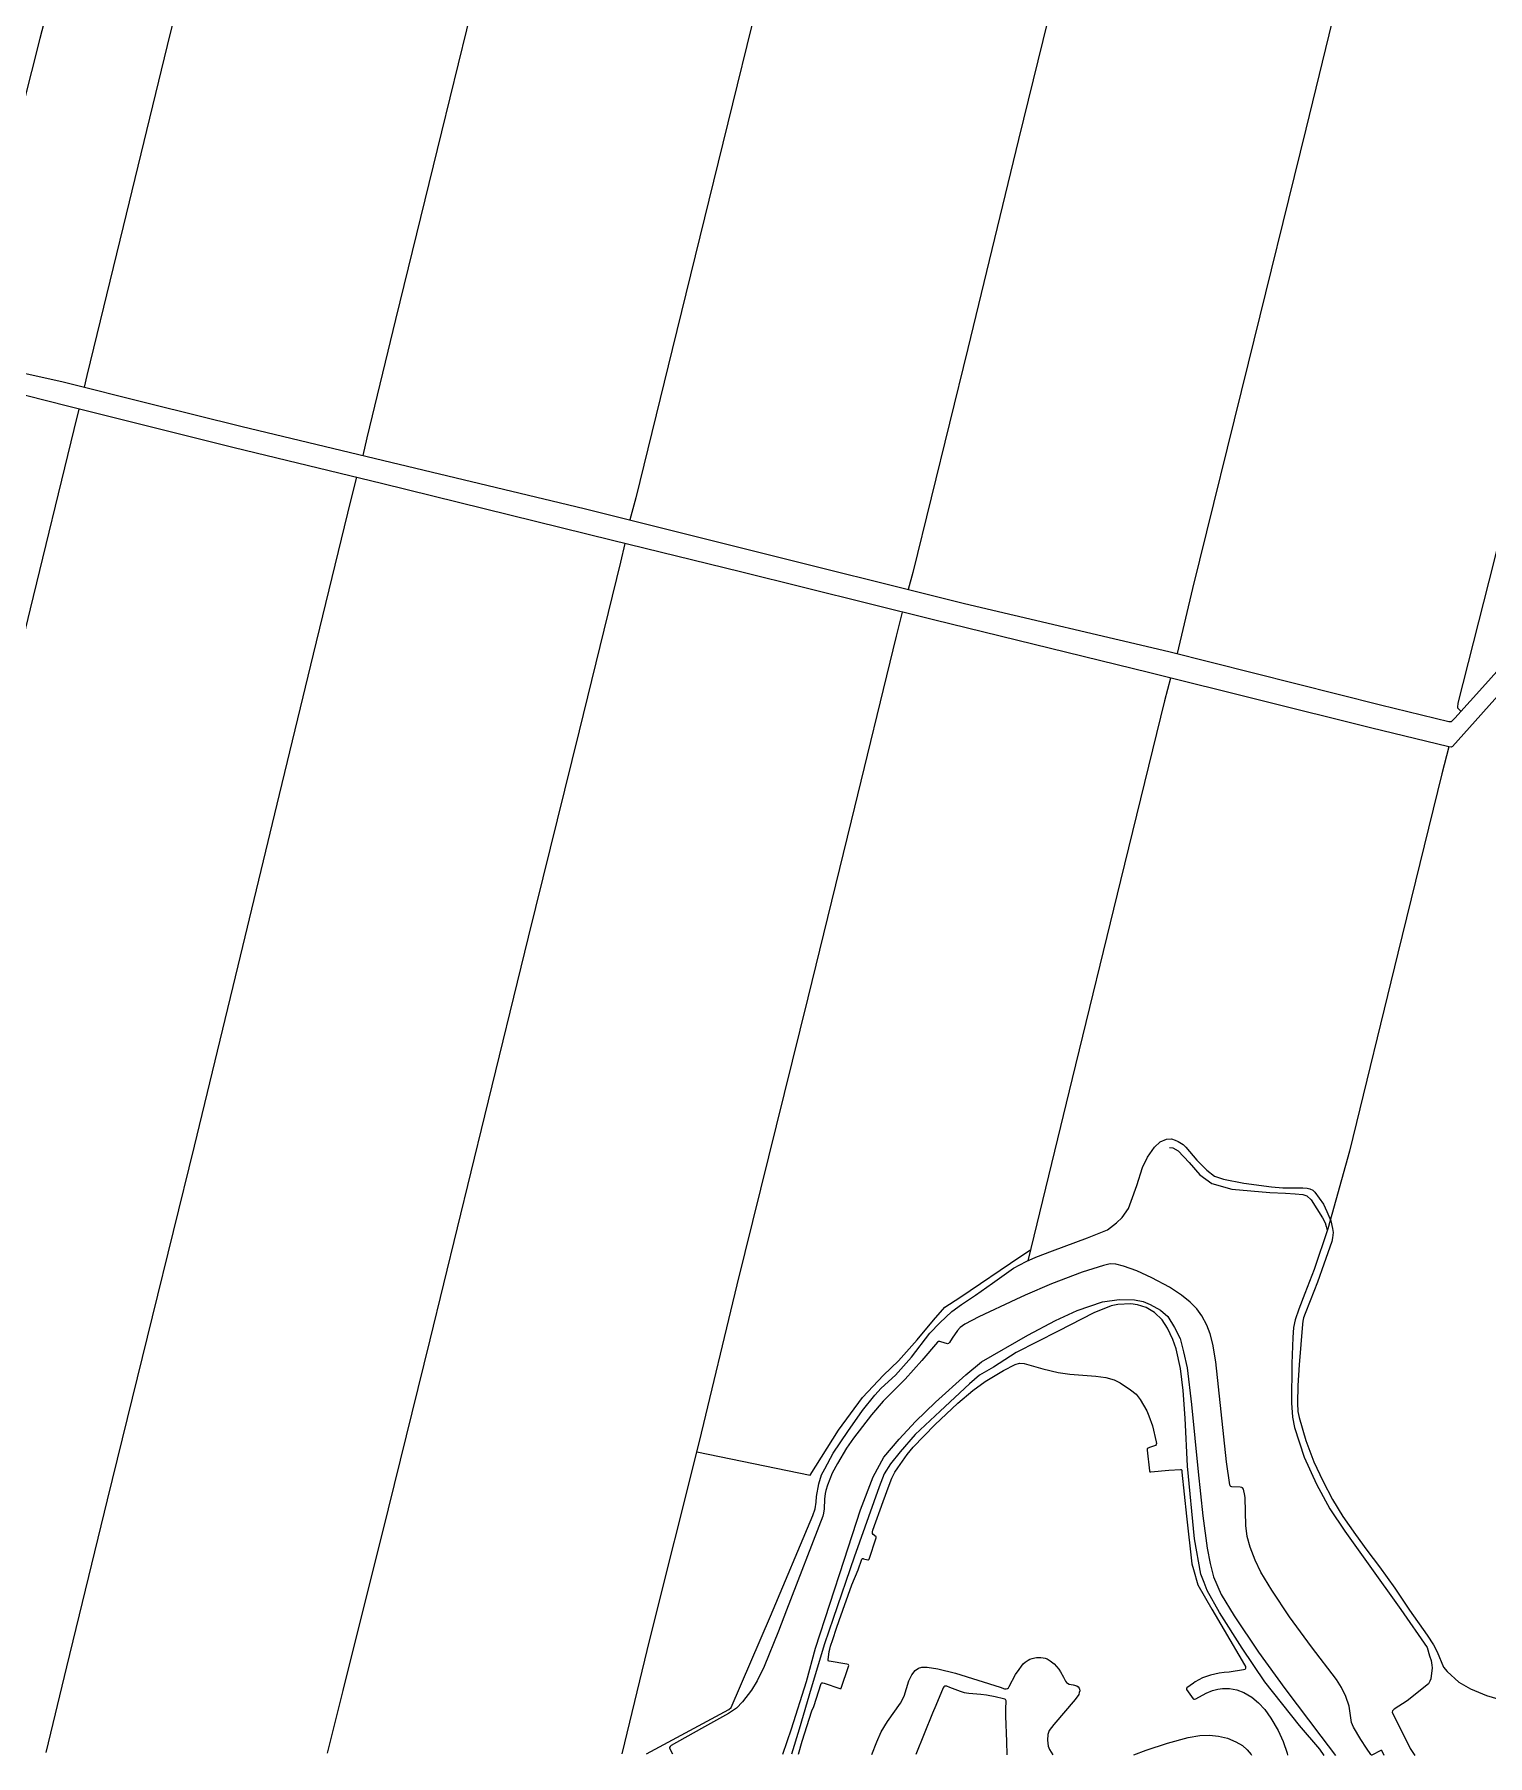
# Model space of a CAD drawing. Header units: metres. Extents: x 179542 to 181820, y 303170 to 305948.
# Drawn here: x 180560 to 181110, y 303171 to 303823 of the extents above; entities that cross this region are included whole.
import ezdxf

# ---------------------------------------------------------------- set-up
doc = ezdxf.new("R2010")
doc.units = ezdxf.units.M
doc.header["$MEASUREMENT"] = 0
for name, color, linetype in [('E0022112', 5, 'CONTINUOUS'), ('E0032111', 5, 'CONTINUOUS'), ('F0017111', 30, 'CONTINUOUS')]:
    doc.layers.add(name, color=color, linetype=linetype)

msp = doc.modelspace()

# ---------------------------------------------------------------- linework, layer by layer
at = {"layer": 'E0022112', "flags": 128}
for points in [[(180686.479, 304132.714), (180685.227, 304127.088), (180669.573, 304061.048), (180667.723, 304053.563), (180650.273, 303982.49), (180631.261, 303903.198), (180610.5, 303818.65), (180593.856, 303750.042), (180580.141, 303693.69), (180579.073, 303689.341)], [(180896.922, 304092.126), (180885.838, 304046.451), (180869.774, 303981.691), (180845.659, 303884.563), (180836.886, 303847.991), (180818.895, 303774.462), (180801.464, 303703.491), (180787.692, 303647.428), (180785.429, 303639.068)], [(181003.376, 304071.472), (180999.478, 304056.396), (180981.82, 303985.268), (180968.091, 303928.273), (180950.84, 303858.012), (180932.488, 303783.014), (180913.285, 303703.901), (180892.461, 303619.178), (180890.727, 303612.705)], [(181105.558, 304051.012), (181095.512, 304009.338), (181076.763, 303932.896), (181063.565, 303879.105), (181041.091, 303786.95), (181019.334, 303698.367), (180998.261, 303613.138), (180992.469, 303588.531)], [(180771.493, 304018.939), (180768.842, 304008.921), (180758.219, 303965.881), (180743.668, 303906.693), (180730.031, 303850.402), (180714.189, 303785.91), (180696.808, 303714.915), (180685.992, 303670.179), (180684.478, 303663.442)], [(181099.787, 303566.638), (181098.916, 303567.417), (181098.631, 303567.835), (181098.584, 303568.242), (181098.737, 303569.687), (181112.277, 303623.333), (181126.984, 303683.709), (181143.464, 303751.218), (181154.79, 303797.784), (181162.207, 303817.031)], [(180457.99, 303196.224), (180460.161, 303201.538), (180475.416, 303263.753), (180492.42, 303334.3), (180513.576, 303420.466), (180531.33, 303491.616), (180544.169, 303545.192), (180558.824, 303605.374), (180575.251, 303673.229), (180577.246, 303681.028)], [(180682.042, 303655.177), (180679.858, 303646.326), (180665.71, 303588.194), (180652.861, 303535.113), (180637.256, 303470.297), (180620.655, 303402.026), (180604.763, 303337.498), (180587.787, 303268.212), (180572.346, 303204.996), (180564.637, 303172.568)], [(180671.158, 303172.34), (180676.985, 303196.032), (180694.151, 303264.859), (180709.912, 303328.844), (180730.653, 303413.496), (180747.172, 303481.223), (180766.399, 303559.26), (180781.986, 303623.068), (180783.708, 303630.091)], [(180782.562, 303172.102), (180793.05, 303215.444), (180811.827, 303290.291), (180825.992, 303349.578), (180852.839, 303458.204), (180869.228, 303525.202), (180886.329, 303595.111), (180888.567, 303604.18)], [(180989.925, 303579.184), (180987.712, 303570.539), (180971.032, 303502.644), (180952.717, 303427.712), (180935.929, 303358.651)], [(181095.148, 303553.167), (181092.512, 303542.953), (181075.876, 303475.151), (181057.681, 303400.162), (181049.393, 303370.837), (181044.302, 303355.432), (181040.734, 303346.279), (181038.405, 303340.328), (181037.108, 303336.339), (181036.482, 303333.461), (181036.164, 303329.683), (181035.863, 303319.794), (181035.68, 303304.993), (181036.067, 303299.556), (181036.816, 303295.622), (181040.493, 303284.373), (181045.079, 303274.225), (181050.212, 303264.795), (181055.823, 303256.319), (181064.729, 303243.973), (181077.022, 303226.713), (181087.047, 303212.39), (181087.93, 303209.222), (181088.461, 303207.446), (181088.805, 303205.735), (181088.832, 303204.644), (181088.355, 303200.497), (181088.023, 303199.592), (181087.524, 303198.656), (181079.446, 303192.125), (181074.515, 303189.071), (181073.875, 303188.409), (181073.761, 303187.881), (181080.627, 303174.111), (181082.334, 303171.459)], [(180791.75, 303172.082), (180822.932, 303188.842), (180823.758, 303189.711), (180838.687, 303224.265), (180854.707, 303262.364), (180855.483, 303264.801), (180855.907, 303267.382), (180856.093, 303269.512), (180856.95, 303274.351), (180857.981, 303277.685), (180859.138, 303279.918), (180862.358, 303285.852), (180867.913, 303294.094), (180873.479, 303302.092), (180878.071, 303307.803), (180880.555, 303310.443), (180885.934, 303315.475), (180891.929, 303322.249), (180898.933, 303331.252), (180902.638, 303335.191), (180907.277, 303339.545), (180910.845, 303342.164), (180916.142, 303345.73), (180922.611, 303350.285), (180930.517, 303355.848), (180935.339, 303358.374), (180938.972, 303360.081), (180945.354, 303362.522), (180958.592, 303367.427), (180966.076, 303370.453), (180969.467, 303373.028), (180971.669, 303375.1), (180974.07, 303378.495), (180975.107, 303381.258), (180977.173, 303387.135), (180979.325, 303393.973), (180981.165, 303397.924), (180983.814, 303401.645), (180985.99, 303403.746), (180988.417, 303404.686), (180990.264, 303404.877), (180991.727, 303404.403), (180992.809, 303403.787), (180994.685, 303402.766), (180995.725, 303401.661), (180999.923, 303396.724), (181003.672, 303392.985), (181006.531, 303390.725), (181009.974, 303389.56), (181017.714, 303388.09), (181028.163, 303386.715), (181032.426, 303386.356), (181035.865, 303386.3), (181040.016, 303386.282), (181041.621, 303386.187), (181042.652, 303385.869), (181043.737, 303385.371), (181044.504, 303384.637), (181047.794, 303380.096), (181048.991, 303377.36), (181050.589, 303373.807), (181051.219, 303370.944), (181051.405, 303369.38), (181051.206, 303367.436), (181050.877, 303365.991), (181047.963, 303357.36), (181045.531, 303350.638), (181042.768, 303343.511), (181040.818, 303338.711), (181040.27, 303337.169), (181039.974, 303335.903), (181039.824, 303334.759), (181038.588, 303319.353), (181038.12, 303311.526), (181037.946, 303304.866), (181038.135, 303301.673), (181038.639, 303299.434), (181041.138, 303290.637), (181044.142, 303282.667), (181047.558, 303275.407), (181051.174, 303268.375), (181055.126, 303261.936), (181059.895, 303255.088), (181064.184, 303249.235), (181068.978, 303242.944), (181074.727, 303234.78), (181080.299, 303226.513), (181086.936, 303217.081), (181089.446, 303213.309), (181090.722, 303210.661), (181093.227, 303204.948), (181094.522, 303203.277), (181099.021, 303199.295), (181103.321, 303196.751), (181109.39, 303194.144), (181115.833, 303192.364)], [(180989.593, 303401.514), (180990.8, 303401.385), (180992.804, 303400.266), (180996.926, 303395.836), (181000.97, 303391.246), (181005.508, 303388.006), (181013.106, 303385.797), (181027.433, 303384.484), (181033.418, 303384.311), (181037.081, 303384.077), (181040.034, 303383.723), (181041.43, 303383.252), (181043.09, 303381.741), (181047.457, 303375.008), (181048.455, 303373.025), (181048.812, 303371.66), (181049.18, 303370.193)], [(180810.843, 303286.369), (180853.681, 303277.536), (180864.331, 303294.658), (180873.475, 303306.901), (180881.441, 303315.367), (180887.113, 303320.89), (180894.136, 303328.82), (180900.331, 303336.256), (180904.52, 303341.113), (180910.216, 303344.776), (180933.263, 303360.45), (180936.936, 303362.792)]]:
    msp.add_lwpolyline(points, dxfattribs=at)
at = {"layer": 'E0032111', "flags": 128}
for points in [[(180545.051, 304068.795), (180574.355, 304044.997), (180576.174, 304043.455), (180577.459, 304040.814), (180583.902, 304010.976), (180594.881, 303960.355), (180595.296, 303958.875), (180595.601, 303956.108), (180595.528, 303953.358), (180595.123, 303950.168), (180577.676, 303880.548), (180562.262, 303821.209), (180546.472, 303758.841)], [(180548.445, 303696.329), (180570.614, 303691.477), (180603.734, 303683.111), (180638.876, 303674.455), (180698.183, 303660.133), (180768.171, 303643.39), (180829.144, 303628.123), (180912.041, 303607.368), (180989.349, 303589.32), (181069.388, 303569.092), (181095.147, 303562.791), (181095.809, 303562.781), (181096.197, 303562.806), (181097.42, 303564.028), (181109.095, 303576.906), (181142.537, 303614.352)], [(181118.994, 303578.388), (181096.604, 303553.284), (181096.05, 303553.111), (181095.227, 303553.147), (181065.59, 303560.409), (180982.057, 303581.137), (180900.26, 303601.275), (180827.281, 303619.404), (180778.896, 303631.272), (180691.574, 303652.867), (180635.839, 303666.373), (180573.222, 303682.035), (180540.908, 303690.116)], [(180843.263, 303171.972), (180846.534, 303181.531), (180852.264, 303199.503), (180855.665, 303212.168), (180866.487, 303245.447), (180872.739, 303264.508), (180877.522, 303276.99), (180881.499, 303284.353), (180887.304, 303291.237), (180893.511, 303297.848), (180901.09, 303305.208), (180912.55, 303315.589), (180918.486, 303320.424), (180935.993, 303330.598), (180946.383, 303336.101), (180954.651, 303339.939), (180964.157, 303343.142), (180970.462, 303344.104), (180976.332, 303343.88), (180979.585, 303343.297), (180982.238, 303342.214), (180986.133, 303339.974), (180988.911, 303337.554), (180991.492, 303333.447), (180993.538, 303329.345), (180994.844, 303324.256), (180996.248, 303318.133), (180997.803, 303304.296), (181000.423, 303278.888), (181002.2, 303262.204), (181003.787, 303249.96), (181004.906, 303244.129), (181006.124, 303239.114), (181009.135, 303232.36), (181013.94, 303224.381), (181023.198, 303210.61), (181033.209, 303196.905), (181046.812, 303178.833), (181052.326, 303171.524)], [(181048.071, 303171.533), (181046.353, 303173.902), (181038.651, 303182.801), (181025.581, 303199.304), (181017.021, 303212.09), (181008.514, 303225.641), (181003.799, 303233.956), (181002.607, 303237.016), (181001.397, 303240.103), (180999.062, 303253.426), (180996.412, 303281.005), (180995.489, 303299.201), (180994.692, 303309.589), (180993.693, 303317.935), (180992.084, 303325.36), (180990.857, 303328.957), (180988.825, 303333.256), (180986.766, 303336.385), (180983.861, 303339.11), (180980.721, 303340.96), (180977.481, 303342.006), (180974.911, 303342.366), (180970.019, 303342.158), (180967.45, 303341.591), (180960.929, 303339.001), (180947.48, 303332.053), (180931.511, 303324.002), (180923.013, 303318.396), (180917.713, 303315.371), (180913.857, 303312.13), (180902.874, 303301.736), (180893.368, 303292.962), (180887.632, 303286.436), (180884.043, 303281.805), (180881.631, 303278.032), (180879.774, 303273.153), (180870.284, 303246.592), (180862.31, 303223.275), (180859.104, 303213.729), (180854.029, 303196.954), (180849.516, 303181.428), (180846.622, 303171.964)]]:
    msp.add_lwpolyline(points, dxfattribs=at)
at = {"layer": 'F0017111', "flags": 128}
for points, elevation in [([(181070.757, 303171.484), (181069.86, 303173.326), (181069.726, 303173.426), (181069.625, 303173.437), (181069.436, 303173.404), (181066.045, 303171.664), (181065.955, 303171.676), (181065.821, 303171.731), (181065.71, 303171.876), (181064.065, 303174.221), (181061.873, 303177.5), (181059.152, 303182.161), (181058.417, 303183.939), (181057.438, 303190.206), (181056.196, 303193.759), (181054.566, 303197.232), (181052.684, 303200.195), (181043.194, 303212.572), (181034.916, 303223.999), (181028.234, 303234.067), (181024.15, 303240.917), (181021.934, 303245.424), (181020.085, 303250.332), (181018.981, 303254.408), (181018.472, 303258.512), (181018.142, 303268.957), (181018.01, 303269.913), (181017.507, 303272.231), (181017.215, 303272.717), (181016.875, 303272.935), (181016.291, 303273.008), (181013.107, 303273.154), (181012.718, 303273.3), (181012.45, 303273.494), (181012.305, 303273.883), (181011.111, 303282.608), (181007.059, 303320.451), (181005.967, 303327.128), (181004.97, 303331.084), (181003.697, 303334.365), (181001.799, 303337.873), (180999.85, 303340.551), (180997.391, 303343.097), (180994.038, 303345.75), (180989.492, 303348.673), (180982.878, 303352.282), (180977.236, 303354.857), (180972.091, 303356.715), (180969.197, 303357.42), (180967.139, 303357.484), (180964.531, 303356.937), (180956.565, 303354.363), (180944.935, 303349.984), (180934.938, 303345.728), (180931.406, 303344.054), (180917.447, 303337.468), (180912.102, 303334.726), (180910.336, 303333.4), (180909.36, 303332.359), (180907.309, 303329.468), (180906.301, 303327.721), (180905.998, 303327.418), (180905.594, 303327.318), (180903.106, 303328.057), (180902.635, 303328.124), (180902.232, 303328.124), (180901.761, 303327.923), (180895.864, 303320.906), (180889.578, 303313.894), (180881.316, 303305.564), (180876.895, 303300.421), (180869.988, 303291.541), (180867.347, 303287.788), (180864.004, 303281.931), (180861.941, 303278.302), (180860.207, 303273.845), (180859.512, 303271.722), (180859.292, 303270.624), (180859.036, 303268.538), (180858.889, 303264.878), (180858.669, 303263.231), (180858.45, 303262.06), (180844.722, 303226.5), (180841.671, 303218.49), (180836.244, 303205.198), (180833.62, 303199.72), (180831.413, 303196.209), (180828.053, 303191.781), (180825.824, 303189.447), (180822.804, 303187.326), (180812.571, 303181.751), (180801.055, 303175.268), (180800.669, 303174.937), (180800.485, 303174.551), (180800.503, 303174.238), (180801.575, 303172.061)], 5), ([(180849.217, 303171.959), (180850.577, 303176.974), (180854.332, 303188.33), (180854.994, 303190.05), (180857.842, 303198.767), (180858.029, 303198.989), (180858.227, 303199.024), (180858.449, 303199.024), (180858.881, 303198.895), (180864.811, 303196.836), (180865.13, 303196.801), (180865.342, 303196.872), (180865.425, 303197.013), (180868.177, 303205.219), (180868.223, 303205.521), (180868.154, 303205.753), (180867.991, 303205.915), (180867.55, 303206.031), (180860.827, 303207.178), (180860.586, 303207.247), (180860.518, 303207.402), (180860.466, 303207.694), (180860.81, 303210.818), (180861.033, 303211.711), (180861.325, 303212.861), (180862.224, 303215.405), (180863.629, 303219.672), (180864.555, 303222.544), (180869.465, 303236.073), (180871.807, 303241.752), (180873.242, 303245.771), (180873.366, 303245.929), (180873.502, 303245.996), (180873.66, 303245.996), (180873.817, 303245.974), (180875.452, 303245.545), (180875.701, 303245.545), (180875.858, 303245.658), (180875.96, 303245.793), (180878.67, 303253.888), (180878.67, 303254.101), (180878.599, 303254.261), (180877.426, 303255.167), (180877.266, 303255.469), (180877.194, 303255.753), (180877.177, 303256.126), (180877.337, 303256.712), (180881.308, 303267.669), (180883.511, 303273.846), (180884.477, 303276.392), (180885.707, 303278.719), (180886.761, 303280.343), (180890.277, 303285.385), (180892.589, 303288.171), (180900.851, 303296.641), (180909.467, 303304.844), (180915.114, 303309.652), (180919.857, 303313.057), (180926.709, 303317.16), (180931.115, 303319.415), (180932.873, 303319.955), (180934.604, 303319.869), (180941.671, 303317.79), (180947.385, 303316.424), (180951.812, 303315.798), (180961.68, 303315.067), (180965.521, 303314.491), (180968.656, 303313.599), (180970.933, 303312.492), (180974.821, 303309.828), (180976.9, 303308.212), (180978.474, 303306.172), (180980.932, 303301.979), (180981.728, 303300.025), (180983.147, 303296.213), (180984.561, 303290.235), (180984.588, 303289.566), (180984.535, 303289.218), (180984.24, 303288.816), (180981.964, 303288.014), (180981.428, 303287.746), (180981.161, 303287.505), (180981.054, 303287.05), (180981.946, 303279.236), (180982.112, 303278.88), (180982.468, 303278.832), (180989.264, 303279.497), (180993.716, 303279.714), (180993.925, 303279.705), (180994.072, 303279.612), (180994.148, 303279.434), (180994.228, 303278.763), (180996.011, 303262.095), (180998.043, 303244.025), (180998.567, 303241.912), (181000.281, 303236.118), (181005.534, 303226.859), (181010.272, 303218.976), (181017.884, 303205.835), (181018.227, 303205.183), (181018.262, 303204.788), (181018.227, 303204.376), (181018.141, 303204.17), (181018.021, 303204.033), (181017.54, 303203.844), (181012.165, 303203.072), (181010.242, 303202.883), (181008.378, 303202.608), (181005.097, 303201.901), (181002.027, 303200.84), (180999.204, 303199.363), (180998.605, 303198.921), (180996.083, 303197.09), (180995.931, 303196.666), (180995.965, 303196.496), (180998.511, 303192.882), (180998.766, 303192.848), (180999.055, 303192.848), (180999.445, 303192.95), (181003.405, 303195.034), (181005.852, 303196.055), (181007.775, 303196.577), (181009.604, 303196.791), (181010.744, 303196.838), (181012.288, 303196.791), (181014.996, 303196.318), (181017.66, 303195.28), (181020.622, 303193.576), (181023.251, 303191.445), (181025.597, 303188.9), (181027.91, 303185.646), (181030.614, 303180.904), (181032.535, 303176.744), (181034.036, 303172.372), (181034.217, 303171.562)], 10), ([(180877.014, 303171.899), (180878.8, 303176.682), (180880.48, 303180.427), (180882.953, 303184.335), (180887.853, 303191.326), (180889.148, 303193.887), (180891.019, 303199.694), (180892.05, 303201.961), (180893.384, 303203.673), (180894.624, 303204.599), (180895.883, 303204.971), (180897.949, 303204.948), (180901.881, 303204.283), (180908.607, 303202.59), (180925.543, 303197.363), (180927.168, 303196.778), (180927.753, 303196.778), (180928.339, 303196.843), (180928.599, 303197.038), (180928.859, 303197.558), (180931.36, 303202.109), (180932.689, 303204.069), (180933.553, 303205.297), (180934.184, 303206.127), (180934.982, 303206.825), (180936.045, 303207.522), (180936.71, 303207.888), (180937.64, 303208.22), (180938.67, 303208.452), (180939.302, 303208.519), (180939.999, 303208.552), (180940.863, 303208.519), (180941.794, 303208.452), (180942.525, 303208.286), (180943.322, 303208.02), (180944.419, 303207.323), (180945.881, 303206.161), (180947.741, 303204.135), (180948.373, 303203.205), (180949.469, 303201.146), (180950.177, 303199.651), (180950.653, 303199.096), (180950.918, 303198.805), (180951.633, 303198.487), (180953.088, 303198.196), (180954.491, 303197.826), (180954.967, 303197.509), (180955.417, 303196.953), (180955.549, 303196.556), (180955.576, 303195.948), (180955.417, 303195.27), (180955.212, 303194.581), (180953.841, 303192.669), (180945.787, 303183.271), (180944.083, 303180.93), (180943.484, 303179.434), (180943.354, 303177.273), (180943.628, 303175.004), (180944.175, 303173.791), (180945.434, 303171.753)], 15), ([(180928.125, 303171.79), (180928.062, 303176.739), (180927.704, 303186.336), (180927.651, 303189.076), (180927.791, 303192.225), (180927.697, 303192.449), (180927.536, 303192.632), (180927.283, 303192.77), (180926.778, 303192.93), (180923.572, 303193.7), (180920.311, 303194.328), (180918.19, 303194.517), (180913.698, 303194.974), (180912.75, 303195.082), (180911.965, 303195.245), (180910.557, 303195.705), (180906.523, 303197.247), (180905.386, 303197.68), (180904.899, 303197.761), (180904.655, 303197.761), (180904.438, 303197.68), (180904.249, 303197.518), (180903.951, 303197.058), (180901.215, 303190.381), (180899.903, 303187.567), (180893.615, 303171.864)], 20), ([(180976.079, 303171.687), (180980.695, 303173.497), (180988.836, 303176.148), (180996.643, 303178.237), (181001.079, 303179.004), (181004.675, 303179.185), (181008.064, 303178.844), (181011.429, 303177.988), (181014.592, 303176.712), (181017.099, 303175.266), (181018.937, 303173.688), (181020.39, 303171.816), (181020.505, 303171.592)], 15)]:
    msp.add_lwpolyline(points, dxfattribs=dict(at, elevation=elevation))

doc.saveas('drawing.dxf')
